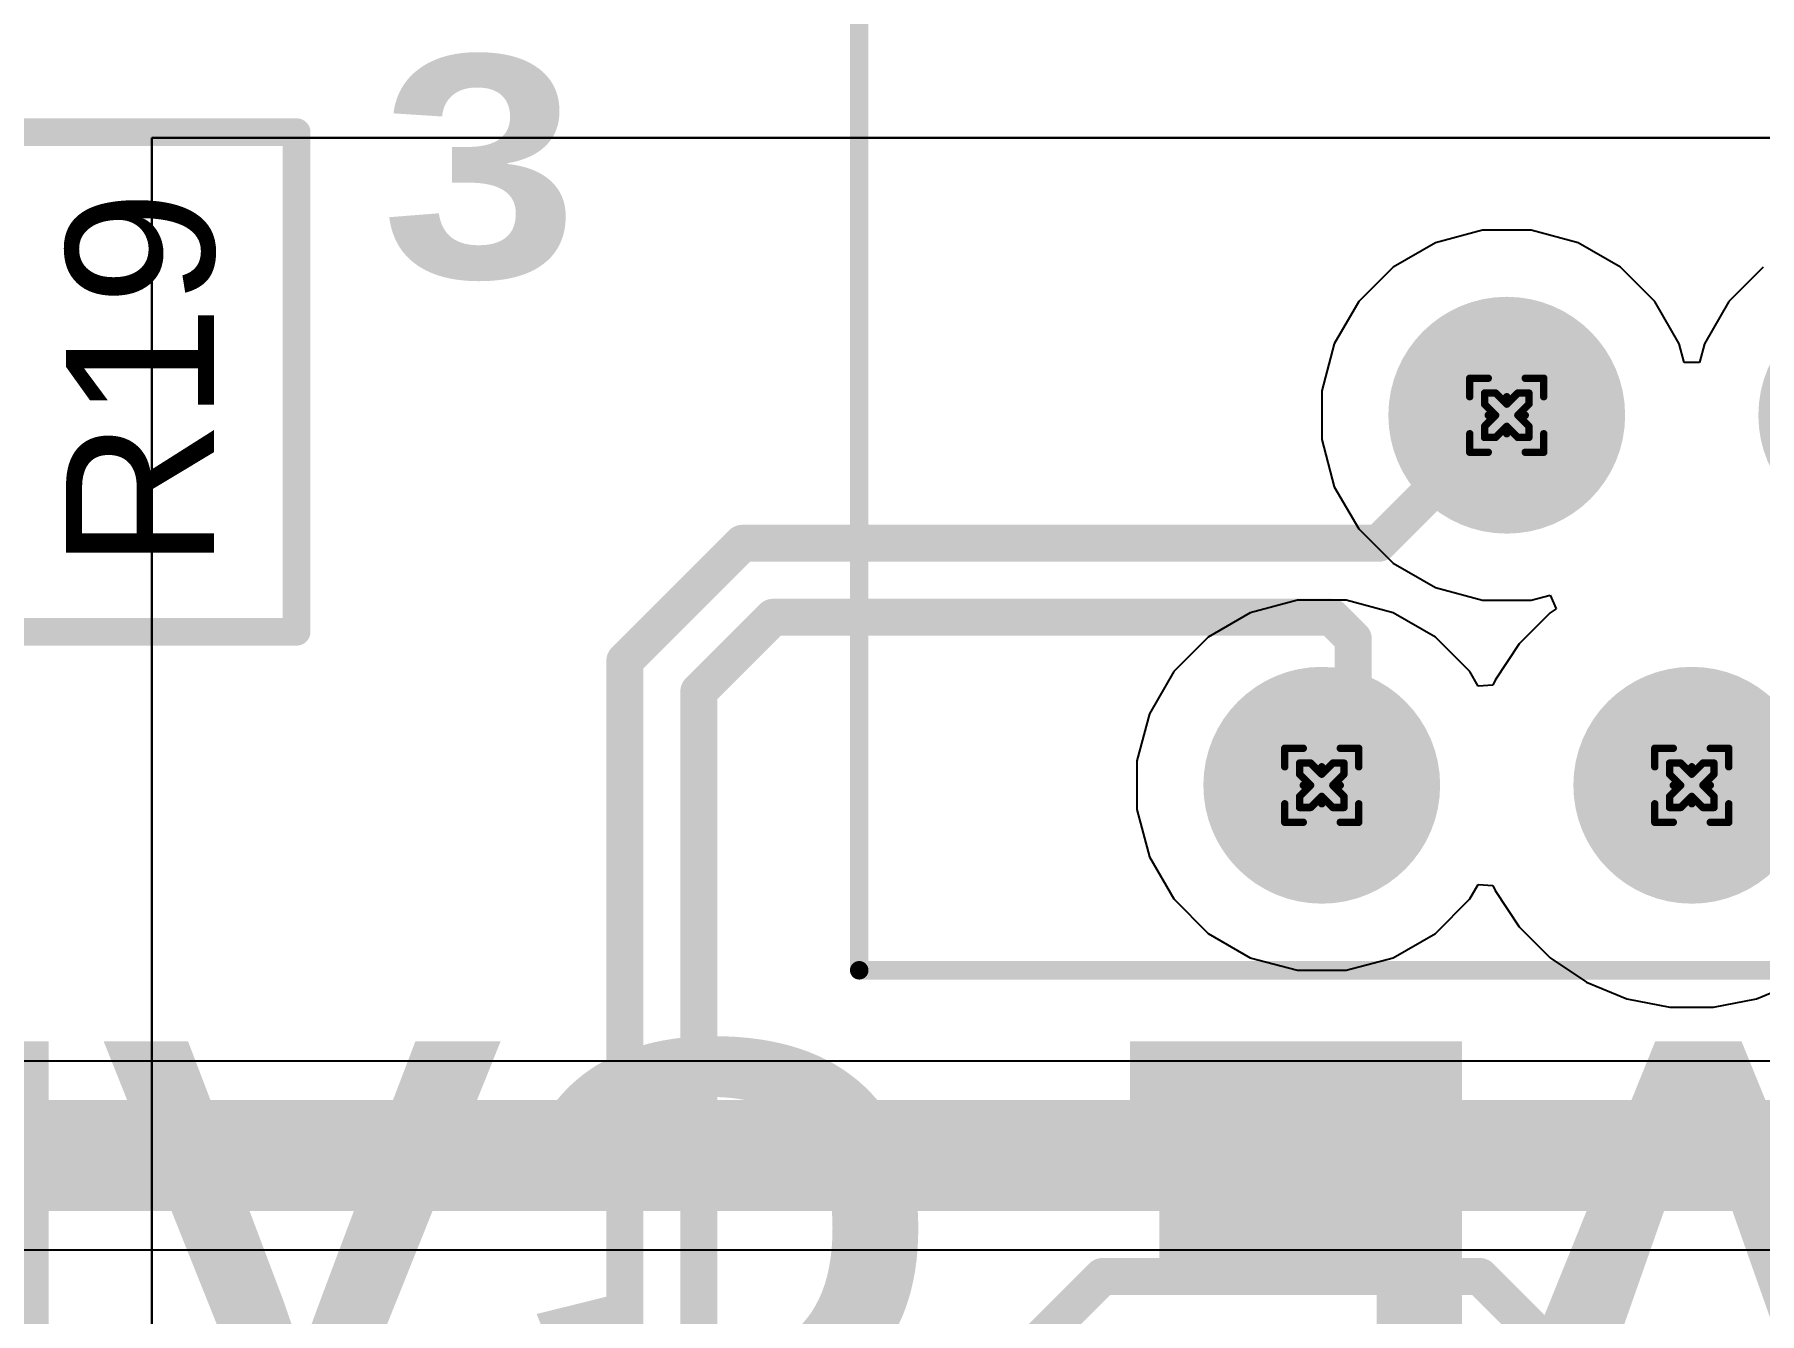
# Model space of a CAD drawing. Header units: inches. Extents: x 0 to 212, y 0 to 208.
# Drawn here: x 1.8989 to 2.3652, y 3.3776 to 3.7232 of the extents above; entities that cross this region are included whole.
import ezdxf

# ---------------------------------------------------------------- set-up
doc = ezdxf.new("R2010")
doc.units = ezdxf.units.IN
doc.header["$MEASUREMENT"] = 0
for name, color, linetype in [('Bottom Layer', 5, 'Continuous'), ('Bottom Solder', 6, 'Continuous'), ('Drill Drawing', 1, 'Continuous'), ('Multi-Layer', 9, 'Continuous'), ('Pad Holes', 156, 'Continuous'), ('Top Layer', 1, 'Continuous'), ('Top Overlay', 2, 'Continuous'), ('Top Solder', 216, 'Continuous')]:
    doc.layers.add(name, color=color, linetype=linetype)
doc.styles.add('Arial', font='', dxfattribs={"height": 0.2})
doc.styles.add('Arial Black_Bold', font='', dxfattribs={"height": 0.2})
doc.styles.get('Arial').set_extended_font_data('Arial')
doc.styles.get('Arial Black_Bold').set_extended_font_data('Arial Black', bold=True)

# ---------------------------------------------------------------- blocks, each defined once
blk = doc.blocks.new('HC_RJ45_5622_1_6_Y_109')
at = {"layer": 'Bottom Layer'}
h = blk.add_hatch(color=5, dxfattribs=at)
edge = h.paths.add_edge_path()
edge.add_arc((0.075, 0.175), 0.03, 0, 360)
h = blk.add_hatch(color=5, dxfattribs=at)
edge = h.paths.add_edge_path()
edge.add_arc((0.175, 0.175), 0.03, 0, 360)
h = blk.add_hatch(color=5, dxfattribs=at)
edge = h.paths.add_edge_path()
edge.add_arc((0.125, 0.075), 0.03, 0, 360)
at = {"layer": 'Bottom Solder'}
h = blk.add_hatch(color=6, dxfattribs=at)
edge = h.paths.add_edge_path()
edge.add_arc((0.075, 0.175), 0.032, 0, 360)
h = blk.add_hatch(color=6, dxfattribs=at)
edge = h.paths.add_edge_path()
edge.add_arc((0.175, 0.175), 0.032, 0, 360)
h = blk.add_hatch(color=6, dxfattribs=at)
edge = h.paths.add_edge_path()
edge.add_arc((0.025, 0.075), 0.032, 0, 360)
h = blk.add_hatch(color=6, dxfattribs=at)
edge = h.paths.add_edge_path()
edge.add_arc((0.125, 0.075), 0.032, 0, 360)
at = {"layer": 'Multi-Layer'}
h = blk.add_hatch(color=9, dxfattribs=at)
edge = h.paths.add_edge_path()
edge.add_arc((0.075, 0.175), 0.03, 0, 360)
h = blk.add_hatch(color=9, dxfattribs=at)
edge = h.paths.add_edge_path()
edge.add_arc((0.175, 0.175), 0.03, 0, 360)
h = blk.add_hatch(color=9, dxfattribs=at)
edge = h.paths.add_edge_path()
edge.add_arc((0.125, 0.075), 0.03, 0, 360)
at = {"layer": 'Pad Holes'}
h = blk.add_hatch(color=7, dxfattribs=at)
edge = h.paths.add_edge_path()
edge.add_arc((0.075, 0.175), 0.01969, 0, 360)
h = blk.add_hatch(color=7, dxfattribs=at)
edge = h.paths.add_edge_path()
edge.add_arc((0.175, 0.175), 0.01969, 0, 360)
h = blk.add_hatch(color=7, dxfattribs=at)
edge = h.paths.add_edge_path()
edge.add_arc((0.125, 0.075), 0.01969, 0, 360)
at = {"layer": 'Top Layer'}
h = blk.add_hatch(color=1, dxfattribs=at)
edge = h.paths.add_edge_path()
edge.add_arc((0.075, 0.175), 0.03, 0, 360)
h = blk.add_hatch(color=1, dxfattribs=at)
edge = h.paths.add_edge_path()
edge.add_arc((0.175, 0.175), 0.03, 0, 360)
h = blk.add_hatch(color=1, dxfattribs=at)
edge = h.paths.add_edge_path()
edge.add_arc((0.125, 0.075), 0.03, 0, 360)
at = {"layer": 'Top Solder'}
h = blk.add_hatch(color=216, dxfattribs=at)
edge = h.paths.add_edge_path()
edge.add_arc((0.075, 0.175), 0.032, 0, 360)
h = blk.add_hatch(color=216, dxfattribs=at)
edge = h.paths.add_edge_path()
edge.add_arc((0.175, 0.175), 0.032, 0, 360)
h = blk.add_hatch(color=216, dxfattribs=at)
edge = h.paths.add_edge_path()
edge.add_arc((0.025, 0.075), 0.032, 0, 360)
h = blk.add_hatch(color=216, dxfattribs=at)
edge = h.paths.add_edge_path()
edge.add_arc((0.125, 0.075), 0.032, 0, 360)
at = {"layer": 'Top Overlay'}
for points in [[(0.3, 0.225, 0.005, 0.005, 0), (-0.3, 0.225, 0.005, 0.005, 0)], [(0.3, 0.225, 0.005, 0.005, 0), (0.3, -0.13894, 0.005, 0.005, 0)]]:
    blk.add_lwpolyline(points, format="xyseb", dxfattribs=at)
blk.add_lwpolyline([(0.29875, 0.225, 0.0025, 0.0025, 1), (0.30125, 0.225, 0.0025, 0.0025, 1)], format="xyseb", close=True, dxfattribs=at)
blk.add_lwpolyline([(0.29875, 0.225, 0.0025, 0.0025, 1), (0.30125, 0.225, 0.0025, 0.0025, 1)], format="xyseb", close=True, dxfattribs=at)

msp = doc.modelspace()

# ---------------------------------------------------------------- linework, layer by layer
at = {"layer": 'Bottom Layer'}
for p, q in [((2.29025, 3.67031), (2.27754, 3.66691)), ((2.30342, 3.67031), (2.29025, 3.67031)), ((2.31614, 3.66691), (2.30342, 3.67031)), ((2.27754, 3.66691), (2.26614, 3.66032)), ((2.32754, 3.66032), (2.31614, 3.66691)), ((2.26614, 3.66032), (2.25683, 3.65102)), ((2.33685, 3.65102), (2.32754, 3.66032)), ((2.36614, 3.66032), (2.35683, 3.65102)), ((2.25683, 3.65102), (2.25024, 3.63961)), ((2.34343, 3.63961), (2.33685, 3.65102)), ((2.35683, 3.65102), (2.35025, 3.63961)), ((2.25024, 3.63961), (2.24684, 3.6269)), ((2.34477, 3.63461), (2.34343, 3.63961)), ((2.35025, 3.63961), (2.34891, 3.63461)), ((2.34891, 3.63461), (2.34477, 3.63461)), ((2.24684, 3.6269), (2.24684, 3.61373)), ((2.24684, 3.61373), (2.25024, 3.60101)), ((2.25024, 3.60101), (2.25683, 3.58961)), ((2.25683, 3.58961), (2.26614, 3.5803)), ((2.26614, 3.5803), (2.27754, 3.57372)), ((2.27754, 3.57372), (2.29025, 3.57031)), ((2.30342, 3.57031), (2.30853, 3.57168)), ((2.30853, 3.57168), (2.3102, 3.56799)), ((2.22754, 3.56691), (2.21614, 3.56032)), ((2.24026, 3.57031), (2.22754, 3.56691)), ((2.25342, 3.57031), (2.24026, 3.57031)), ((2.26614, 3.56691), (2.25342, 3.57031)), ((2.27754, 3.56032), (2.26614, 3.56691)), ((2.29025, 3.57031), (2.30342, 3.57031)), ((2.3086, 3.56692), (2.30024, 3.55856)), ((2.3102, 3.56799), (2.3086, 3.56692)), ((2.21614, 3.56032), (2.20683, 3.55102)), ((2.28685, 3.55102), (2.27754, 3.56032)), ((2.30024, 3.55856), (2.29367, 3.54874)), ((2.20683, 3.55102), (2.20025, 3.53961)), ((2.28911, 3.5471), (2.28685, 3.55102)), ((2.29367, 3.54874), (2.2931, 3.54736)), ((2.2931, 3.54736), (2.28911, 3.5471)), ((2.20025, 3.53961), (2.19684, 3.5269)), ((2.19684, 3.5269), (2.19684, 3.51373)), ((2.19684, 3.51373), (2.20025, 3.50102)), ((2.20025, 3.50102), (2.20683, 3.48961)), ((2.28685, 3.48961), (2.28911, 3.49353)), ((2.28911, 3.49353), (2.2931, 3.49327)), ((2.2931, 3.49327), (2.29367, 3.49189)), ((2.20683, 3.48961), (2.21614, 3.4803)), ((2.27754, 3.4803), (2.28685, 3.48961)), ((2.29367, 3.49189), (2.30024, 3.48207)), ((2.21614, 3.4803), (2.22754, 3.47372)), ((2.26614, 3.47372), (2.27754, 3.4803)), ((2.30024, 3.48207), (2.3086, 3.47371)), ((2.22754, 3.47372), (2.24026, 3.47031)), ((2.25342, 3.47031), (2.26614, 3.47372)), ((2.3086, 3.47371), (2.31842, 3.46714)), ((2.24026, 3.47031), (2.25342, 3.47031)), ((2.31842, 3.46714), (2.32934, 3.46262)), ((2.36435, 3.46262), (2.37527, 3.46714)), ((2.32934, 3.46262), (2.34094, 3.46031)), ((2.34094, 3.46031), (2.35275, 3.46031)), ((2.35275, 3.46031), (2.36435, 3.46262)), ((2.60624, 3.44579), (1.56898, 3.44579)), ((1.57954, 3.39481), (2.6168, 3.39481))]:
    msp.add_line(p, q, dxfattribs=at)
msp.add_lwpolyline([(1.56898, 3.4203, 0.03, 0.03, 0), (2.6168, 3.4203, 0.03, 0.03, 0)], format="xyseb", dxfattribs=at)
at = {"layer": 'Drill Drawing'}
for points in [[(2.28684, 3.62531, 0.002, 0.002, 0), (2.28684, 3.63031, 0.002, 0.002, 0)], [(2.28684, 3.63031, 0.002, 0.002, 0), (2.29184, 3.63031, 0.002, 0.002, 0)], [(2.29084, 3.62331, 0.002, 0.002, 0), (2.29084, 3.62631, 0.002, 0.002, 0)], [(2.29084, 3.62631, 0.002, 0.002, 0), (2.29384, 3.62631, 0.002, 0.002, 0)], [(2.29184, 3.63031, 0.002, 0.002, 0), (2.29684, 3.62531, 0.002, 0.002, 0)], [(2.29384, 3.62631, 0.002, 0.002, 0), (2.29684, 3.62331, 0.002, 0.002, 0)], [(2.29684, 3.62531, 0.002, 0.002, 0), (2.30184, 3.63031, 0.002, 0.002, 0)], [(2.29684, 3.62331, 0.002, 0.002, 0), (2.29984, 3.62631, 0.002, 0.002, 0)], [(2.29984, 3.62631, 0.002, 0.002, 0), (2.30284, 3.62631, 0.002, 0.002, 0)], [(2.30184, 3.63031, 0.002, 0.002, 0), (2.30684, 3.63031, 0.002, 0.002, 0)], [(2.30284, 3.62331, 0.002, 0.002, 0), (2.30284, 3.62631, 0.002, 0.002, 0)], [(2.30684, 3.62531, 0.002, 0.002, 0), (2.30684, 3.63031, 0.002, 0.002, 0)], [(2.28684, 3.62531, 0.002, 0.002, 0), (2.29184, 3.62031, 0.002, 0.002, 0)], [(2.29084, 3.62331, 0.002, 0.002, 0), (2.29384, 3.62031, 0.002, 0.002, 0)], [(2.29984, 3.62031, 0.002, 0.002, 0), (2.30284, 3.62331, 0.002, 0.002, 0)], [(2.30184, 3.62031, 0.002, 0.002, 0), (2.30684, 3.62531, 0.002, 0.002, 0)], [(2.28684, 3.61531, 0.002, 0.002, 0), (2.29184, 3.62031, 0.002, 0.002, 0)], [(2.29084, 3.61731, 0.002, 0.002, 0), (2.29384, 3.62031, 0.002, 0.002, 0)], [(2.29084, 3.61431, 0.002, 0.002, 0), (2.29084, 3.61731, 0.002, 0.002, 0)], [(2.29384, 3.61431, 0.002, 0.002, 0), (2.29684, 3.61731, 0.002, 0.002, 0)], [(2.29684, 3.61731, 0.002, 0.002, 0), (2.29984, 3.61431, 0.002, 0.002, 0)], [(2.29984, 3.62031, 0.002, 0.002, 0), (2.30284, 3.61731, 0.002, 0.002, 0)], [(2.30184, 3.62031, 0.002, 0.002, 0), (2.30684, 3.61531, 0.002, 0.002, 0)], [(2.30284, 3.61431, 0.002, 0.002, 0), (2.30284, 3.61731, 0.002, 0.002, 0)], [(2.28684, 3.61031, 0.002, 0.002, 0), (2.28684, 3.61531, 0.002, 0.002, 0)], [(2.29084, 3.61431, 0.002, 0.002, 0), (2.29384, 3.61431, 0.002, 0.002, 0)], [(2.29184, 3.61031, 0.002, 0.002, 0), (2.29684, 3.61531, 0.002, 0.002, 0)], [(2.29684, 3.61531, 0.002, 0.002, 0), (2.30184, 3.61031, 0.002, 0.002, 0)], [(2.29984, 3.61431, 0.002, 0.002, 0), (2.30284, 3.61431, 0.002, 0.002, 0)], [(2.30684, 3.61031, 0.002, 0.002, 0), (2.30684, 3.61531, 0.002, 0.002, 0)], [(2.28684, 3.61031, 0.002, 0.002, 0), (2.29184, 3.61031, 0.002, 0.002, 0)], [(2.30184, 3.61031, 0.002, 0.002, 0), (2.30684, 3.61031, 0.002, 0.002, 0)], [(2.23684, 3.52531, 0.002, 0.002, 0), (2.23684, 3.53031, 0.002, 0.002, 0)], [(2.23684, 3.53031, 0.002, 0.002, 0), (2.24184, 3.53031, 0.002, 0.002, 0)], [(2.24184, 3.53031, 0.002, 0.002, 0), (2.24684, 3.52531, 0.002, 0.002, 0)], [(2.24684, 3.52531, 0.002, 0.002, 0), (2.25184, 3.53031, 0.002, 0.002, 0)], [(2.25184, 3.53031, 0.002, 0.002, 0), (2.25684, 3.53031, 0.002, 0.002, 0)], [(2.25684, 3.52531, 0.002, 0.002, 0), (2.25684, 3.53031, 0.002, 0.002, 0)], [(2.33685, 3.52531, 0.002, 0.002, 0), (2.33685, 3.53031, 0.002, 0.002, 0)], [(2.33685, 3.53031, 0.002, 0.002, 0), (2.34185, 3.53031, 0.002, 0.002, 0)], [(2.34185, 3.53031, 0.002, 0.002, 0), (2.34685, 3.52531, 0.002, 0.002, 0)], [(2.34685, 3.52531, 0.002, 0.002, 0), (2.35185, 3.53031, 0.002, 0.002, 0)], [(2.35185, 3.53031, 0.002, 0.002, 0), (2.35685, 3.53031, 0.002, 0.002, 0)], [(2.35685, 3.52531, 0.002, 0.002, 0), (2.35685, 3.53031, 0.002, 0.002, 0)], [(2.23684, 3.52531, 0.002, 0.002, 0), (2.24184, 3.52031, 0.002, 0.002, 0)], [(2.24084, 3.52331, 0.002, 0.002, 0), (2.24084, 3.52631, 0.002, 0.002, 0)], [(2.24084, 3.52631, 0.002, 0.002, 0), (2.24384, 3.52631, 0.002, 0.002, 0)], [(2.24384, 3.52631, 0.002, 0.002, 0), (2.24684, 3.52331, 0.002, 0.002, 0)], [(2.24684, 3.52331, 0.002, 0.002, 0), (2.24984, 3.52631, 0.002, 0.002, 0)], [(2.24984, 3.52631, 0.002, 0.002, 0), (2.25284, 3.52631, 0.002, 0.002, 0)], [(2.25184, 3.52031, 0.002, 0.002, 0), (2.25684, 3.52531, 0.002, 0.002, 0)], [(2.25284, 3.52331, 0.002, 0.002, 0), (2.25284, 3.52631, 0.002, 0.002, 0)], [(2.33685, 3.52531, 0.002, 0.002, 0), (2.34185, 3.52031, 0.002, 0.002, 0)], [(2.34085, 3.52331, 0.002, 0.002, 0), (2.34085, 3.52631, 0.002, 0.002, 0)], [(2.34085, 3.52631, 0.002, 0.002, 0), (2.34385, 3.52631, 0.002, 0.002, 0)], [(2.34385, 3.52631, 0.002, 0.002, 0), (2.34685, 3.52331, 0.002, 0.002, 0)], [(2.34685, 3.52331, 0.002, 0.002, 0), (2.34985, 3.52631, 0.002, 0.002, 0)], [(2.34985, 3.52631, 0.002, 0.002, 0), (2.35285, 3.52631, 0.002, 0.002, 0)], [(2.35185, 3.52031, 0.002, 0.002, 0), (2.35685, 3.52531, 0.002, 0.002, 0)], [(2.35285, 3.52331, 0.002, 0.002, 0), (2.35285, 3.52631, 0.002, 0.002, 0)], [(2.23684, 3.51531, 0.002, 0.002, 0), (2.24184, 3.52031, 0.002, 0.002, 0)], [(2.24084, 3.52331, 0.002, 0.002, 0), (2.24384, 3.52031, 0.002, 0.002, 0)], [(2.24084, 3.51731, 0.002, 0.002, 0), (2.24384, 3.52031, 0.002, 0.002, 0)], [(2.24984, 3.52031, 0.002, 0.002, 0), (2.25284, 3.52331, 0.002, 0.002, 0)], [(2.24984, 3.52031, 0.002, 0.002, 0), (2.25284, 3.51731, 0.002, 0.002, 0)], [(2.25184, 3.52031, 0.002, 0.002, 0), (2.25684, 3.51531, 0.002, 0.002, 0)], [(2.33685, 3.51531, 0.002, 0.002, 0), (2.34185, 3.52031, 0.002, 0.002, 0)], [(2.34085, 3.52331, 0.002, 0.002, 0), (2.34385, 3.52031, 0.002, 0.002, 0)], [(2.34085, 3.51731, 0.002, 0.002, 0), (2.34385, 3.52031, 0.002, 0.002, 0)], [(2.34985, 3.52031, 0.002, 0.002, 0), (2.35285, 3.52331, 0.002, 0.002, 0)], [(2.34985, 3.52031, 0.002, 0.002, 0), (2.35285, 3.51731, 0.002, 0.002, 0)], [(2.35185, 3.52031, 0.002, 0.002, 0), (2.35685, 3.51531, 0.002, 0.002, 0)], [(2.23684, 3.51031, 0.002, 0.002, 0), (2.23684, 3.51531, 0.002, 0.002, 0)], [(2.24084, 3.51431, 0.002, 0.002, 0), (2.24084, 3.51731, 0.002, 0.002, 0)], [(2.24084, 3.51431, 0.002, 0.002, 0), (2.24384, 3.51431, 0.002, 0.002, 0)], [(2.24184, 3.51031, 0.002, 0.002, 0), (2.24684, 3.51531, 0.002, 0.002, 0)], [(2.24384, 3.51431, 0.002, 0.002, 0), (2.24684, 3.51731, 0.002, 0.002, 0)], [(2.24684, 3.51731, 0.002, 0.002, 0), (2.24984, 3.51431, 0.002, 0.002, 0)], [(2.24684, 3.51531, 0.002, 0.002, 0), (2.25184, 3.51031, 0.002, 0.002, 0)], [(2.24984, 3.51431, 0.002, 0.002, 0), (2.25284, 3.51431, 0.002, 0.002, 0)], [(2.25284, 3.51431, 0.002, 0.002, 0), (2.25284, 3.51731, 0.002, 0.002, 0)], [(2.25684, 3.51031, 0.002, 0.002, 0), (2.25684, 3.51531, 0.002, 0.002, 0)], [(2.33685, 3.51031, 0.002, 0.002, 0), (2.33685, 3.51531, 0.002, 0.002, 0)], [(2.34085, 3.51431, 0.002, 0.002, 0), (2.34085, 3.51731, 0.002, 0.002, 0)], [(2.34085, 3.51431, 0.002, 0.002, 0), (2.34385, 3.51431, 0.002, 0.002, 0)], [(2.34185, 3.51031, 0.002, 0.002, 0), (2.34685, 3.51531, 0.002, 0.002, 0)], [(2.34385, 3.51431, 0.002, 0.002, 0), (2.34685, 3.51731, 0.002, 0.002, 0)], [(2.34685, 3.51731, 0.002, 0.002, 0), (2.34985, 3.51431, 0.002, 0.002, 0)], [(2.34685, 3.51531, 0.002, 0.002, 0), (2.35185, 3.51031, 0.002, 0.002, 0)], [(2.34985, 3.51431, 0.002, 0.002, 0), (2.35285, 3.51431, 0.002, 0.002, 0)], [(2.35285, 3.51431, 0.002, 0.002, 0), (2.35285, 3.51731, 0.002, 0.002, 0)], [(2.35685, 3.51031, 0.002, 0.002, 0), (2.35685, 3.51531, 0.002, 0.002, 0)], [(2.23684, 3.51031, 0.002, 0.002, 0), (2.24184, 3.51031, 0.002, 0.002, 0)], [(2.25184, 3.51031, 0.002, 0.002, 0), (2.25684, 3.51031, 0.002, 0.002, 0)], [(2.33685, 3.51031, 0.002, 0.002, 0), (2.34185, 3.51031, 0.002, 0.002, 0)], [(2.35185, 3.51031, 0.002, 0.002, 0), (2.35685, 3.51031, 0.002, 0.002, 0)]]:
    msp.add_lwpolyline(points, format="xyseb", dxfattribs=at)
for points in [[(2.28634, 3.63031, 0.001, 0.001, 1), (2.28734, 3.63031, 0.001, 0.001, 1)], [(2.28634, 3.63031, 0.001, 0.001, 1), (2.28734, 3.63031, 0.001, 0.001, 1)], [(2.29034, 3.62631, 0.001, 0.001, 1), (2.29134, 3.62631, 0.001, 0.001, 1)], [(2.29034, 3.62631, 0.001, 0.001, 1), (2.29134, 3.62631, 0.001, 0.001, 1)], [(2.29134, 3.63031, 0.001, 0.001, 1), (2.29234, 3.63031, 0.001, 0.001, 1)], [(2.29134, 3.63031, 0.001, 0.001, 1), (2.29234, 3.63031, 0.001, 0.001, 1)], [(2.29334, 3.62631, 0.001, 0.001, 1), (2.29434, 3.62631, 0.001, 0.001, 1)], [(2.29334, 3.62631, 0.001, 0.001, 1), (2.29434, 3.62631, 0.001, 0.001, 1)], [(2.29934, 3.62631, 0.001, 0.001, 1), (2.30034, 3.62631, 0.001, 0.001, 1)], [(2.29934, 3.62631, 0.001, 0.001, 1), (2.30034, 3.62631, 0.001, 0.001, 1)], [(2.30134, 3.63031, 0.001, 0.001, 1), (2.30234, 3.63031, 0.001, 0.001, 1)], [(2.30134, 3.63031, 0.001, 0.001, 1), (2.30234, 3.63031, 0.001, 0.001, 1)], [(2.30234, 3.62631, 0.001, 0.001, 1), (2.30334, 3.62631, 0.001, 0.001, 1)], [(2.30234, 3.62631, 0.001, 0.001, 1), (2.30334, 3.62631, 0.001, 0.001, 1)], [(2.30634, 3.63031, 0.001, 0.001, 1), (2.30734, 3.63031, 0.001, 0.001, 1)], [(2.30634, 3.63031, 0.001, 0.001, 1), (2.30734, 3.63031, 0.001, 0.001, 1)], [(2.28634, 3.62531, 0.001, 0.001, 1), (2.28734, 3.62531, 0.001, 0.001, 1)], [(2.28634, 3.62531, 0.001, 0.001, 1), (2.28734, 3.62531, 0.001, 0.001, 1)], [(2.29034, 3.62331, 0.001, 0.001, 1), (2.29134, 3.62331, 0.001, 0.001, 1)], [(2.29034, 3.62331, 0.001, 0.001, 1), (2.29134, 3.62331, 0.001, 0.001, 1)], [(2.29634, 3.62531, 0.001, 0.001, 1), (2.29734, 3.62531, 0.001, 0.001, 1)], [(2.29634, 3.62531, 0.001, 0.001, 1), (2.29734, 3.62531, 0.001, 0.001, 1)], [(2.29634, 3.62331, 0.001, 0.001, 1), (2.29734, 3.62331, 0.001, 0.001, 1)], [(2.29634, 3.62331, 0.001, 0.001, 1), (2.29734, 3.62331, 0.001, 0.001, 1)], [(2.30234, 3.62331, 0.001, 0.001, 1), (2.30334, 3.62331, 0.001, 0.001, 1)], [(2.30234, 3.62331, 0.001, 0.001, 1), (2.30334, 3.62331, 0.001, 0.001, 1)], [(2.30634, 3.62531, 0.001, 0.001, 1), (2.30734, 3.62531, 0.001, 0.001, 1)], [(2.30634, 3.62531, 0.001, 0.001, 1), (2.30734, 3.62531, 0.001, 0.001, 1)], [(2.29034, 3.61731, 0.001, 0.001, 1), (2.29134, 3.61731, 0.001, 0.001, 1)], [(2.29034, 3.61731, 0.001, 0.001, 1), (2.29134, 3.61731, 0.001, 0.001, 1)], [(2.29134, 3.62031, 0.001, 0.001, 1), (2.29234, 3.62031, 0.001, 0.001, 1)], [(2.29134, 3.62031, 0.001, 0.001, 1), (2.29234, 3.62031, 0.001, 0.001, 1)], [(2.29334, 3.62031, 0.001, 0.001, 1), (2.29434, 3.62031, 0.001, 0.001, 1)], [(2.29334, 3.62031, 0.001, 0.001, 1), (2.29434, 3.62031, 0.001, 0.001, 1)], [(2.29634, 3.61731, 0.001, 0.001, 1), (2.29734, 3.61731, 0.001, 0.001, 1)], [(2.29634, 3.61731, 0.001, 0.001, 1), (2.29734, 3.61731, 0.001, 0.001, 1)], [(2.29934, 3.62031, 0.001, 0.001, 1), (2.30034, 3.62031, 0.001, 0.001, 1)], [(2.29934, 3.62031, 0.001, 0.001, 1), (2.30034, 3.62031, 0.001, 0.001, 1)], [(2.30134, 3.62031, 0.001, 0.001, 1), (2.30234, 3.62031, 0.001, 0.001, 1)], [(2.30134, 3.62031, 0.001, 0.001, 1), (2.30234, 3.62031, 0.001, 0.001, 1)], [(2.30234, 3.61731, 0.001, 0.001, 1), (2.30334, 3.61731, 0.001, 0.001, 1)], [(2.30234, 3.61731, 0.001, 0.001, 1), (2.30334, 3.61731, 0.001, 0.001, 1)], [(2.28634, 3.61531, 0.001, 0.001, 1), (2.28734, 3.61531, 0.001, 0.001, 1)], [(2.28634, 3.61531, 0.001, 0.001, 1), (2.28734, 3.61531, 0.001, 0.001, 1)], [(2.29034, 3.61431, 0.001, 0.001, 1), (2.29134, 3.61431, 0.001, 0.001, 1)], [(2.29034, 3.61431, 0.001, 0.001, 1), (2.29134, 3.61431, 0.001, 0.001, 1)], [(2.29334, 3.61431, 0.001, 0.001, 1), (2.29434, 3.61431, 0.001, 0.001, 1)], [(2.29334, 3.61431, 0.001, 0.001, 1), (2.29434, 3.61431, 0.001, 0.001, 1)], [(2.29634, 3.61531, 0.001, 0.001, 1), (2.29734, 3.61531, 0.001, 0.001, 1)], [(2.29634, 3.61531, 0.001, 0.001, 1), (2.29734, 3.61531, 0.001, 0.001, 1)], [(2.29934, 3.61431, 0.001, 0.001, 1), (2.30034, 3.61431, 0.001, 0.001, 1)], [(2.29934, 3.61431, 0.001, 0.001, 1), (2.30034, 3.61431, 0.001, 0.001, 1)], [(2.30234, 3.61431, 0.001, 0.001, 1), (2.30334, 3.61431, 0.001, 0.001, 1)], [(2.30234, 3.61431, 0.001, 0.001, 1), (2.30334, 3.61431, 0.001, 0.001, 1)], [(2.30634, 3.61531, 0.001, 0.001, 1), (2.30734, 3.61531, 0.001, 0.001, 1)], [(2.30634, 3.61531, 0.001, 0.001, 1), (2.30734, 3.61531, 0.001, 0.001, 1)], [(2.28634, 3.61031, 0.001, 0.001, 1), (2.28734, 3.61031, 0.001, 0.001, 1)], [(2.28634, 3.61031, 0.001, 0.001, 1), (2.28734, 3.61031, 0.001, 0.001, 1)], [(2.29134, 3.61031, 0.001, 0.001, 1), (2.29234, 3.61031, 0.001, 0.001, 1)], [(2.29134, 3.61031, 0.001, 0.001, 1), (2.29234, 3.61031, 0.001, 0.001, 1)], [(2.30134, 3.61031, 0.001, 0.001, 1), (2.30234, 3.61031, 0.001, 0.001, 1)], [(2.30134, 3.61031, 0.001, 0.001, 1), (2.30234, 3.61031, 0.001, 0.001, 1)], [(2.30634, 3.61031, 0.001, 0.001, 1), (2.30734, 3.61031, 0.001, 0.001, 1)], [(2.30634, 3.61031, 0.001, 0.001, 1), (2.30734, 3.61031, 0.001, 0.001, 1)], [(2.23634, 3.53031, 0.001, 0.001, 1), (2.23734, 3.53031, 0.001, 0.001, 1)], [(2.23634, 3.53031, 0.001, 0.001, 1), (2.23734, 3.53031, 0.001, 0.001, 1)], [(2.24134, 3.53031, 0.001, 0.001, 1), (2.24234, 3.53031, 0.001, 0.001, 1)], [(2.24134, 3.53031, 0.001, 0.001, 1), (2.24234, 3.53031, 0.001, 0.001, 1)], [(2.25134, 3.53031, 0.001, 0.001, 1), (2.25234, 3.53031, 0.001, 0.001, 1)], [(2.25134, 3.53031, 0.001, 0.001, 1), (2.25234, 3.53031, 0.001, 0.001, 1)], [(2.25634, 3.53031, 0.001, 0.001, 1), (2.25734, 3.53031, 0.001, 0.001, 1)], [(2.25634, 3.53031, 0.001, 0.001, 1), (2.25734, 3.53031, 0.001, 0.001, 1)], [(2.33635, 3.53031, 0.001, 0.001, 1), (2.33735, 3.53031, 0.001, 0.001, 1)], [(2.33635, 3.53031, 0.001, 0.001, 1), (2.33735, 3.53031, 0.001, 0.001, 1)], [(2.34135, 3.53031, 0.001, 0.001, 1), (2.34235, 3.53031, 0.001, 0.001, 1)], [(2.34135, 3.53031, 0.001, 0.001, 1), (2.34235, 3.53031, 0.001, 0.001, 1)], [(2.35135, 3.53031, 0.001, 0.001, 1), (2.35235, 3.53031, 0.001, 0.001, 1)], [(2.35135, 3.53031, 0.001, 0.001, 1), (2.35235, 3.53031, 0.001, 0.001, 1)], [(2.35635, 3.53031, 0.001, 0.001, 1), (2.35735, 3.53031, 0.001, 0.001, 1)], [(2.35635, 3.53031, 0.001, 0.001, 1), (2.35735, 3.53031, 0.001, 0.001, 1)], [(2.23634, 3.52531, 0.001, 0.001, 1), (2.23734, 3.52531, 0.001, 0.001, 1)], [(2.23634, 3.52531, 0.001, 0.001, 1), (2.23734, 3.52531, 0.001, 0.001, 1)], [(2.24034, 3.52631, 0.001, 0.001, 1), (2.24134, 3.52631, 0.001, 0.001, 1)], [(2.24034, 3.52631, 0.001, 0.001, 1), (2.24134, 3.52631, 0.001, 0.001, 1)], [(2.24334, 3.52631, 0.001, 0.001, 1), (2.24434, 3.52631, 0.001, 0.001, 1)], [(2.24334, 3.52631, 0.001, 0.001, 1), (2.24434, 3.52631, 0.001, 0.001, 1)], [(2.24634, 3.52531, 0.001, 0.001, 1), (2.24734, 3.52531, 0.001, 0.001, 1)], [(2.24634, 3.52531, 0.001, 0.001, 1), (2.24734, 3.52531, 0.001, 0.001, 1)], [(2.24934, 3.52631, 0.001, 0.001, 1), (2.25034, 3.52631, 0.001, 0.001, 1)], [(2.24934, 3.52631, 0.001, 0.001, 1), (2.25034, 3.52631, 0.001, 0.001, 1)], [(2.25234, 3.52631, 0.001, 0.001, 1), (2.25334, 3.52631, 0.001, 0.001, 1)], [(2.25234, 3.52631, 0.001, 0.001, 1), (2.25334, 3.52631, 0.001, 0.001, 1)], [(2.25634, 3.52531, 0.001, 0.001, 1), (2.25734, 3.52531, 0.001, 0.001, 1)], [(2.25634, 3.52531, 0.001, 0.001, 1), (2.25734, 3.52531, 0.001, 0.001, 1)], [(2.33635, 3.52531, 0.001, 0.001, 1), (2.33735, 3.52531, 0.001, 0.001, 1)], [(2.33635, 3.52531, 0.001, 0.001, 1), (2.33735, 3.52531, 0.001, 0.001, 1)], [(2.34035, 3.52631, 0.001, 0.001, 1), (2.34135, 3.52631, 0.001, 0.001, 1)], [(2.34035, 3.52631, 0.001, 0.001, 1), (2.34135, 3.52631, 0.001, 0.001, 1)], [(2.34335, 3.52631, 0.001, 0.001, 1), (2.34435, 3.52631, 0.001, 0.001, 1)], [(2.34335, 3.52631, 0.001, 0.001, 1), (2.34435, 3.52631, 0.001, 0.001, 1)], [(2.34635, 3.52531, 0.001, 0.001, 1), (2.34735, 3.52531, 0.001, 0.001, 1)], [(2.34635, 3.52531, 0.001, 0.001, 1), (2.34735, 3.52531, 0.001, 0.001, 1)], [(2.34935, 3.52631, 0.001, 0.001, 1), (2.35035, 3.52631, 0.001, 0.001, 1)], [(2.34935, 3.52631, 0.001, 0.001, 1), (2.35035, 3.52631, 0.001, 0.001, 1)], [(2.35235, 3.52631, 0.001, 0.001, 1), (2.35335, 3.52631, 0.001, 0.001, 1)], [(2.35235, 3.52631, 0.001, 0.001, 1), (2.35335, 3.52631, 0.001, 0.001, 1)], [(2.35635, 3.52531, 0.001, 0.001, 1), (2.35735, 3.52531, 0.001, 0.001, 1)], [(2.35635, 3.52531, 0.001, 0.001, 1), (2.35735, 3.52531, 0.001, 0.001, 1)], [(2.24034, 3.52331, 0.001, 0.001, 1), (2.24134, 3.52331, 0.001, 0.001, 1)], [(2.24034, 3.52331, 0.001, 0.001, 1), (2.24134, 3.52331, 0.001, 0.001, 1)], [(2.24134, 3.52031, 0.001, 0.001, 1), (2.24234, 3.52031, 0.001, 0.001, 1)], [(2.24134, 3.52031, 0.001, 0.001, 1), (2.24234, 3.52031, 0.001, 0.001, 1)], [(2.24334, 3.52031, 0.001, 0.001, 1), (2.24434, 3.52031, 0.001, 0.001, 1)], [(2.24334, 3.52031, 0.001, 0.001, 1), (2.24434, 3.52031, 0.001, 0.001, 1)], [(2.24634, 3.52331, 0.001, 0.001, 1), (2.24734, 3.52331, 0.001, 0.001, 1)], [(2.24634, 3.52331, 0.001, 0.001, 1), (2.24734, 3.52331, 0.001, 0.001, 1)], [(2.24934, 3.52031, 0.001, 0.001, 1), (2.25034, 3.52031, 0.001, 0.001, 1)], [(2.24934, 3.52031, 0.001, 0.001, 1), (2.25034, 3.52031, 0.001, 0.001, 1)], [(2.25134, 3.52031, 0.001, 0.001, 1), (2.25234, 3.52031, 0.001, 0.001, 1)], [(2.25134, 3.52031, 0.001, 0.001, 1), (2.25234, 3.52031, 0.001, 0.001, 1)], [(2.25234, 3.52331, 0.001, 0.001, 1), (2.25334, 3.52331, 0.001, 0.001, 1)], [(2.25234, 3.52331, 0.001, 0.001, 1), (2.25334, 3.52331, 0.001, 0.001, 1)], [(2.34035, 3.52331, 0.001, 0.001, 1), (2.34135, 3.52331, 0.001, 0.001, 1)], [(2.34035, 3.52331, 0.001, 0.001, 1), (2.34135, 3.52331, 0.001, 0.001, 1)], [(2.34135, 3.52031, 0.001, 0.001, 1), (2.34235, 3.52031, 0.001, 0.001, 1)], [(2.34135, 3.52031, 0.001, 0.001, 1), (2.34235, 3.52031, 0.001, 0.001, 1)], [(2.34335, 3.52031, 0.001, 0.001, 1), (2.34435, 3.52031, 0.001, 0.001, 1)], [(2.34335, 3.52031, 0.001, 0.001, 1), (2.34435, 3.52031, 0.001, 0.001, 1)], [(2.34635, 3.52331, 0.001, 0.001, 1), (2.34735, 3.52331, 0.001, 0.001, 1)], [(2.34635, 3.52331, 0.001, 0.001, 1), (2.34735, 3.52331, 0.001, 0.001, 1)], [(2.34935, 3.52031, 0.001, 0.001, 1), (2.35035, 3.52031, 0.001, 0.001, 1)], [(2.34935, 3.52031, 0.001, 0.001, 1), (2.35035, 3.52031, 0.001, 0.001, 1)], [(2.35135, 3.52031, 0.001, 0.001, 1), (2.35235, 3.52031, 0.001, 0.001, 1)], [(2.35135, 3.52031, 0.001, 0.001, 1), (2.35235, 3.52031, 0.001, 0.001, 1)], [(2.35235, 3.52331, 0.001, 0.001, 1), (2.35335, 3.52331, 0.001, 0.001, 1)], [(2.35235, 3.52331, 0.001, 0.001, 1), (2.35335, 3.52331, 0.001, 0.001, 1)], [(2.23634, 3.51531, 0.001, 0.001, 1), (2.23734, 3.51531, 0.001, 0.001, 1)], [(2.23634, 3.51531, 0.001, 0.001, 1), (2.23734, 3.51531, 0.001, 0.001, 1)], [(2.24034, 3.51731, 0.001, 0.001, 1), (2.24134, 3.51731, 0.001, 0.001, 1)], [(2.24034, 3.51731, 0.001, 0.001, 1), (2.24134, 3.51731, 0.001, 0.001, 1)], [(2.24034, 3.51431, 0.001, 0.001, 1), (2.24134, 3.51431, 0.001, 0.001, 1)], [(2.24034, 3.51431, 0.001, 0.001, 1), (2.24134, 3.51431, 0.001, 0.001, 1)], [(2.24334, 3.51431, 0.001, 0.001, 1), (2.24434, 3.51431, 0.001, 0.001, 1)], [(2.24334, 3.51431, 0.001, 0.001, 1), (2.24434, 3.51431, 0.001, 0.001, 1)], [(2.24634, 3.51731, 0.001, 0.001, 1), (2.24734, 3.51731, 0.001, 0.001, 1)], [(2.24634, 3.51731, 0.001, 0.001, 1), (2.24734, 3.51731, 0.001, 0.001, 1)], [(2.24634, 3.51531, 0.001, 0.001, 1), (2.24734, 3.51531, 0.001, 0.001, 1)], [(2.24634, 3.51531, 0.001, 0.001, 1), (2.24734, 3.51531, 0.001, 0.001, 1)], [(2.24934, 3.51431, 0.001, 0.001, 1), (2.25034, 3.51431, 0.001, 0.001, 1)], [(2.24934, 3.51431, 0.001, 0.001, 1), (2.25034, 3.51431, 0.001, 0.001, 1)], [(2.25234, 3.51731, 0.001, 0.001, 1), (2.25334, 3.51731, 0.001, 0.001, 1)], [(2.25234, 3.51731, 0.001, 0.001, 1), (2.25334, 3.51731, 0.001, 0.001, 1)], [(2.25234, 3.51431, 0.001, 0.001, 1), (2.25334, 3.51431, 0.001, 0.001, 1)], [(2.25234, 3.51431, 0.001, 0.001, 1), (2.25334, 3.51431, 0.001, 0.001, 1)], [(2.25634, 3.51531, 0.001, 0.001, 1), (2.25734, 3.51531, 0.001, 0.001, 1)], [(2.25634, 3.51531, 0.001, 0.001, 1), (2.25734, 3.51531, 0.001, 0.001, 1)], [(2.33635, 3.51531, 0.001, 0.001, 1), (2.33735, 3.51531, 0.001, 0.001, 1)], [(2.33635, 3.51531, 0.001, 0.001, 1), (2.33735, 3.51531, 0.001, 0.001, 1)], [(2.34035, 3.51731, 0.001, 0.001, 1), (2.34135, 3.51731, 0.001, 0.001, 1)], [(2.34035, 3.51731, 0.001, 0.001, 1), (2.34135, 3.51731, 0.001, 0.001, 1)], [(2.34035, 3.51431, 0.001, 0.001, 1), (2.34135, 3.51431, 0.001, 0.001, 1)], [(2.34035, 3.51431, 0.001, 0.001, 1), (2.34135, 3.51431, 0.001, 0.001, 1)], [(2.34335, 3.51431, 0.001, 0.001, 1), (2.34435, 3.51431, 0.001, 0.001, 1)], [(2.34335, 3.51431, 0.001, 0.001, 1), (2.34435, 3.51431, 0.001, 0.001, 1)], [(2.34635, 3.51731, 0.001, 0.001, 1), (2.34735, 3.51731, 0.001, 0.001, 1)], [(2.34635, 3.51731, 0.001, 0.001, 1), (2.34735, 3.51731, 0.001, 0.001, 1)], [(2.34635, 3.51531, 0.001, 0.001, 1), (2.34735, 3.51531, 0.001, 0.001, 1)], [(2.34635, 3.51531, 0.001, 0.001, 1), (2.34735, 3.51531, 0.001, 0.001, 1)], [(2.34935, 3.51431, 0.001, 0.001, 1), (2.35035, 3.51431, 0.001, 0.001, 1)], [(2.34935, 3.51431, 0.001, 0.001, 1), (2.35035, 3.51431, 0.001, 0.001, 1)], [(2.35235, 3.51731, 0.001, 0.001, 1), (2.35335, 3.51731, 0.001, 0.001, 1)], [(2.35235, 3.51731, 0.001, 0.001, 1), (2.35335, 3.51731, 0.001, 0.001, 1)], [(2.35235, 3.51431, 0.001, 0.001, 1), (2.35335, 3.51431, 0.001, 0.001, 1)], [(2.35235, 3.51431, 0.001, 0.001, 1), (2.35335, 3.51431, 0.001, 0.001, 1)], [(2.35635, 3.51531, 0.001, 0.001, 1), (2.35735, 3.51531, 0.001, 0.001, 1)], [(2.35635, 3.51531, 0.001, 0.001, 1), (2.35735, 3.51531, 0.001, 0.001, 1)], [(2.23634, 3.51031, 0.001, 0.001, 1), (2.23734, 3.51031, 0.001, 0.001, 1)], [(2.23634, 3.51031, 0.001, 0.001, 1), (2.23734, 3.51031, 0.001, 0.001, 1)], [(2.24134, 3.51031, 0.001, 0.001, 1), (2.24234, 3.51031, 0.001, 0.001, 1)], [(2.24134, 3.51031, 0.001, 0.001, 1), (2.24234, 3.51031, 0.001, 0.001, 1)], [(2.25134, 3.51031, 0.001, 0.001, 1), (2.25234, 3.51031, 0.001, 0.001, 1)], [(2.25134, 3.51031, 0.001, 0.001, 1), (2.25234, 3.51031, 0.001, 0.001, 1)], [(2.25634, 3.51031, 0.001, 0.001, 1), (2.25734, 3.51031, 0.001, 0.001, 1)], [(2.25634, 3.51031, 0.001, 0.001, 1), (2.25734, 3.51031, 0.001, 0.001, 1)], [(2.33635, 3.51031, 0.001, 0.001, 1), (2.33735, 3.51031, 0.001, 0.001, 1)], [(2.33635, 3.51031, 0.001, 0.001, 1), (2.33735, 3.51031, 0.001, 0.001, 1)], [(2.34135, 3.51031, 0.001, 0.001, 1), (2.34235, 3.51031, 0.001, 0.001, 1)], [(2.34135, 3.51031, 0.001, 0.001, 1), (2.34235, 3.51031, 0.001, 0.001, 1)], [(2.35135, 3.51031, 0.001, 0.001, 1), (2.35235, 3.51031, 0.001, 0.001, 1)], [(2.35135, 3.51031, 0.001, 0.001, 1), (2.35235, 3.51031, 0.001, 0.001, 1)], [(2.35635, 3.51031, 0.001, 0.001, 1), (2.35735, 3.51031, 0.001, 0.001, 1)], [(2.35635, 3.51031, 0.001, 0.001, 1), (2.35735, 3.51031, 0.001, 0.001, 1)]]:
    msp.add_lwpolyline(points, format="xyseb", close=True, dxfattribs=at)
at = {"layer": 'Top Layer'}
for p, q in [((1.9306, 2.74551), (1.93062, 3.69532)), ((1.93062, 3.69532), (1.9306, 2.74551)), ((1.93062, 3.69532), (2.93, 3.69532)), ((2.93, 3.69532), (1.93062, 3.69532))]:
    msp.add_line(p, q, dxfattribs=at)
for points in [[(2.26224, 3.58571, 0.01, 0.01, 0), (2.29684, 3.62031, 0.01, 0.01, 0)], [(2.0585, 3.55396, 0.01, 0.01, 0), (2.09025, 3.58571, 0.01, 0.01, 0)], [(2.09025, 3.58571, 0.01, 0.01, 0), (2.26224, 3.58571, 0.01, 0.01, 0)], [(2.0785, 3.54568, 0.01, 0.01, 0), (2.09854, 3.56571, 0.01, 0.01, 0)], [(2.09854, 3.56571, 0.01, 0.01, 0), (2.24951, 3.56571, 0.01, 0.01, 0)], [(2.24951, 3.56571, 0.01, 0.01, 0), (2.25537, 3.55986, 0.01, 0.01, 0)], [(2.25537, 3.52884, 0.01, 0.01, 0), (2.25537, 3.55986, 0.01, 0.01, 0)], [(2.0585, 3.33892, 0.01, 0.01, 0), (2.0585, 3.55396, 0.01, 0.01, 0)], [(2.0785, 3.33868, 0.01, 0.01, 0), (2.0785, 3.54568, 0.01, 0.01, 0)], [(2.24684, 3.52031, 0.01, 0.01, 0), (2.25537, 3.52884, 0.01, 0.01, 0)], [(2.16, 3.36, 0.01, 0.01, 0), (2.18757, 3.38757, 0.01, 0.01, 0)], [(2.18757, 3.38757, 0.01, 0.01, 0), (2.28957, 3.38757, 0.01, 0.01, 0)], [(2.28957, 3.38757, 0.01, 0.01, 0), (2.3165, 3.36065, 0.01, 0.01, 0)]]:
    msp.add_lwpolyline(points, format="xyseb", dxfattribs=at)
for points in [[(2.29434, 3.62031, 0.005, 0.005, 1), (2.29934, 3.62031, 0.005, 0.005, 1)], [(2.08775, 3.58571, 0.005, 0.005, 1), (2.09275, 3.58571, 0.005, 0.005, 1)], [(2.08775, 3.58571, 0.005, 0.005, 1), (2.09275, 3.58571, 0.005, 0.005, 1)], [(2.25974, 3.58571, 0.005, 0.005, 1), (2.26474, 3.58571, 0.005, 0.005, 1)], [(2.25974, 3.58571, 0.005, 0.005, 1), (2.26474, 3.58571, 0.005, 0.005, 1)], [(2.09604, 3.56571, 0.005, 0.005, 1), (2.10104, 3.56571, 0.005, 0.005, 1)], [(2.09604, 3.56571, 0.005, 0.005, 1), (2.10104, 3.56571, 0.005, 0.005, 1)], [(2.24701, 3.56571, 0.005, 0.005, 1), (2.25201, 3.56571, 0.005, 0.005, 1)], [(2.24701, 3.56571, 0.005, 0.005, 1), (2.25201, 3.56571, 0.005, 0.005, 1)], [(2.25287, 3.55986, 0.005, 0.005, 1), (2.25787, 3.55986, 0.005, 0.005, 1)], [(2.25287, 3.55986, 0.005, 0.005, 1), (2.25787, 3.55986, 0.005, 0.005, 1)], [(2.056, 3.55396, 0.005, 0.005, 1), (2.061, 3.55396, 0.005, 0.005, 1)], [(2.056, 3.55396, 0.005, 0.005, 1), (2.061, 3.55396, 0.005, 0.005, 1)], [(2.076, 3.54568, 0.005, 0.005, 1), (2.081, 3.54568, 0.005, 0.005, 1)], [(2.076, 3.54568, 0.005, 0.005, 1), (2.081, 3.54568, 0.005, 0.005, 1)], [(2.25287, 3.52884, 0.005, 0.005, 1), (2.25787, 3.52884, 0.005, 0.005, 1)], [(2.25287, 3.52884, 0.005, 0.005, 1), (2.25787, 3.52884, 0.005, 0.005, 1)], [(2.24434, 3.52031, 0.005, 0.005, 1), (2.24934, 3.52031, 0.005, 0.005, 1)], [(2.18507, 3.38757, 0.005, 0.005, 1), (2.19007, 3.38757, 0.005, 0.005, 1)], [(2.18507, 3.38757, 0.005, 0.005, 1), (2.19007, 3.38757, 0.005, 0.005, 1)], [(2.28707, 3.38757, 0.005, 0.005, 1), (2.29207, 3.38757, 0.005, 0.005, 1)], [(2.28707, 3.38757, 0.005, 0.005, 1), (2.29207, 3.38757, 0.005, 0.005, 1)]]:
    msp.add_lwpolyline(points, format="xyseb", close=True, dxfattribs=at)
at = {"layer": 'Top Overlay'}
for points in [[(1.77477, 3.6968, 0.0075, 0.0075, 0), (1.96978, 3.6968, 0.0075, 0.0075, 0)], [(1.96978, 3.5618, 0.0075, 0.0075, 0), (1.96978, 3.6968, 0.0075, 0.0075, 0)], [(1.77477, 3.5618, 0.0075, 0.0075, 0), (1.96978, 3.5618, 0.0075, 0.0075, 0)]]:
    msp.add_lwpolyline(points, format="xyseb", dxfattribs=at)
for points in [[(1.9679, 3.6968, 0.00375, 0.00375, 1), (1.97165, 3.6968, 0.00375, 0.00375, 1)], [(1.9679, 3.6968, 0.00375, 0.00375, 1), (1.97165, 3.6968, 0.00375, 0.00375, 1)], [(1.9679, 3.5618, 0.00375, 0.00375, 1), (1.97165, 3.5618, 0.00375, 0.00375, 1)], [(1.9679, 3.5618, 0.00375, 0.00375, 1), (1.97165, 3.5618, 0.00375, 0.00375, 1)]]:
    msp.add_lwpolyline(points, format="xyseb", close=True, dxfattribs=at)

# ---------------------------------------------------------------- block references
at = {"rotation": 180}
msp.add_blockref('HC_RJ45_5622_1_6_Y_109', (2.42184, 3.69532), dxfattribs=at)

# ---------------------------------------------------------------- texts
at = {"layer": 'Top Overlay'}
for s, height, rotation, style, p in [('3', 0.06, 360, 'Arial Black_Bold', (1.99262, 3.65752)), ('R19', 0.04, 90, 'Arial', (1.94746, 3.57858)), ('SLAVE CAN IN', 0.1, 180, 'Arial Black_Bold', (2.72184, 3.45111))]:
    msp.add_text(s, height=height, rotation=rotation, dxfattribs=dict(at, style=style)).set_placement(p)

doc.saveas('drawing.dxf')
